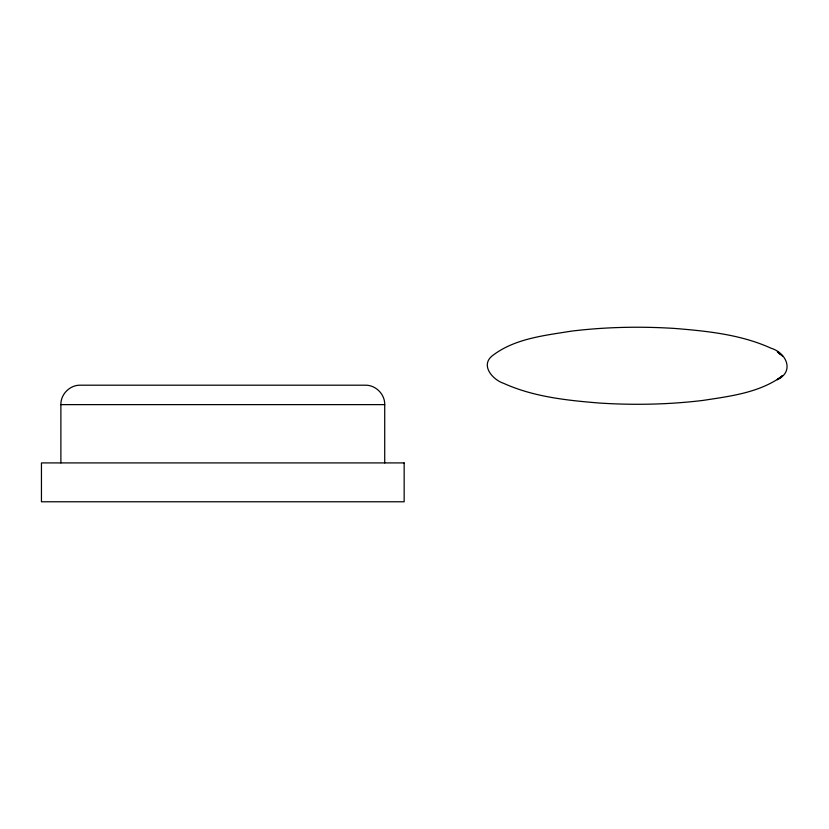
<?xml version="1.0" encoding="UTF-8"?>
<svg xmlns="http://www.w3.org/2000/svg" width="829" height="829" viewBox="0 0 829 829"><rect width="100%" height="100%" fill="white"/><g stroke="black" fill="none" stroke-linecap="round" stroke-linejoin="round"><path stroke-width="1.24" d="M60.88 462.914L60.88 404.625C60.61 394.241 69.926 384.925 80.309 385.195L365.288 385.195C375.672 384.925 384.988 394.241 384.718 404.625L384.718 462.914M777.415 379.672L782.524 375.641L777.415 379.63C794.679 371.361 786.389 352.853 771.177 348.263C741.033 334.553 707.489 331.103 674.827 328.45C640.33 326.263 605.616 326.958 571.295 331.144C544.114 335.579 514.177 338.543 491.846 356.138C480.343 365.91 493.048 379.858 503.597 383.319C533.596 396.915 566.953 400.386 599.44 403.049C633.936 405.257 668.661 404.583 702.992 400.417C729.396 396.345 757.675 392.998 780.203 377.516M60.88 404.625L384.718 404.625M777.415 351.89L782.524 355.942L777.415 351.89L780.203 354.004M404.158 462.914L41.45 462.914L41.45 501.773L404.158 501.773L404.158 462.914"/></g></svg>
